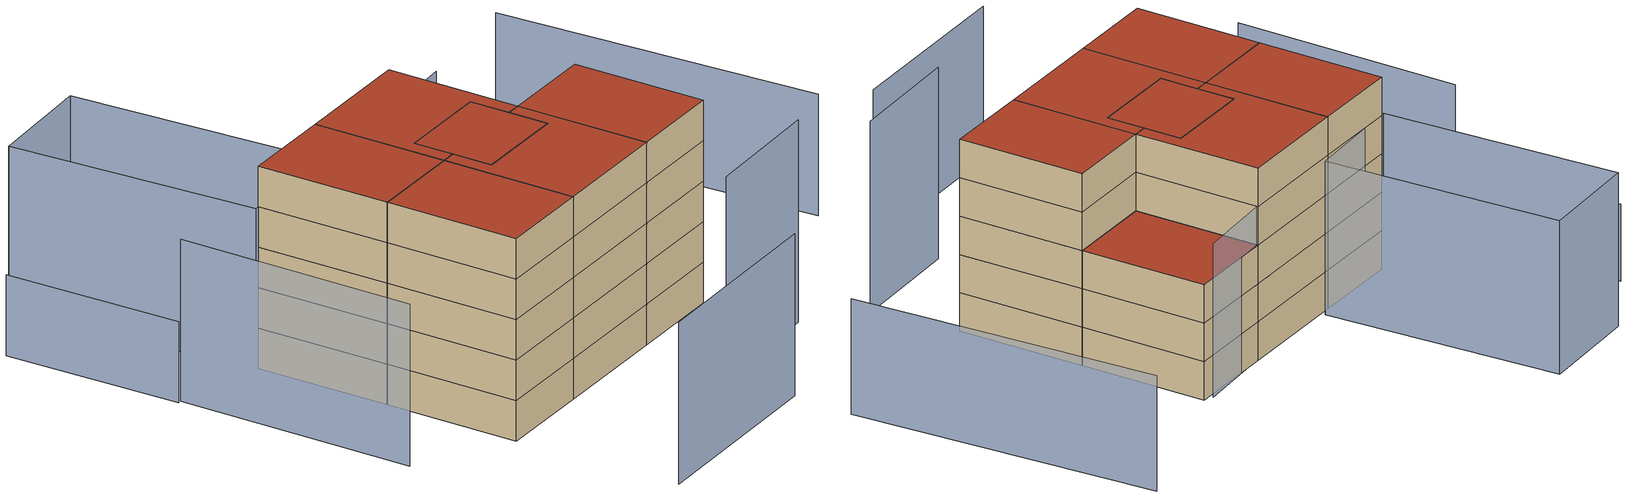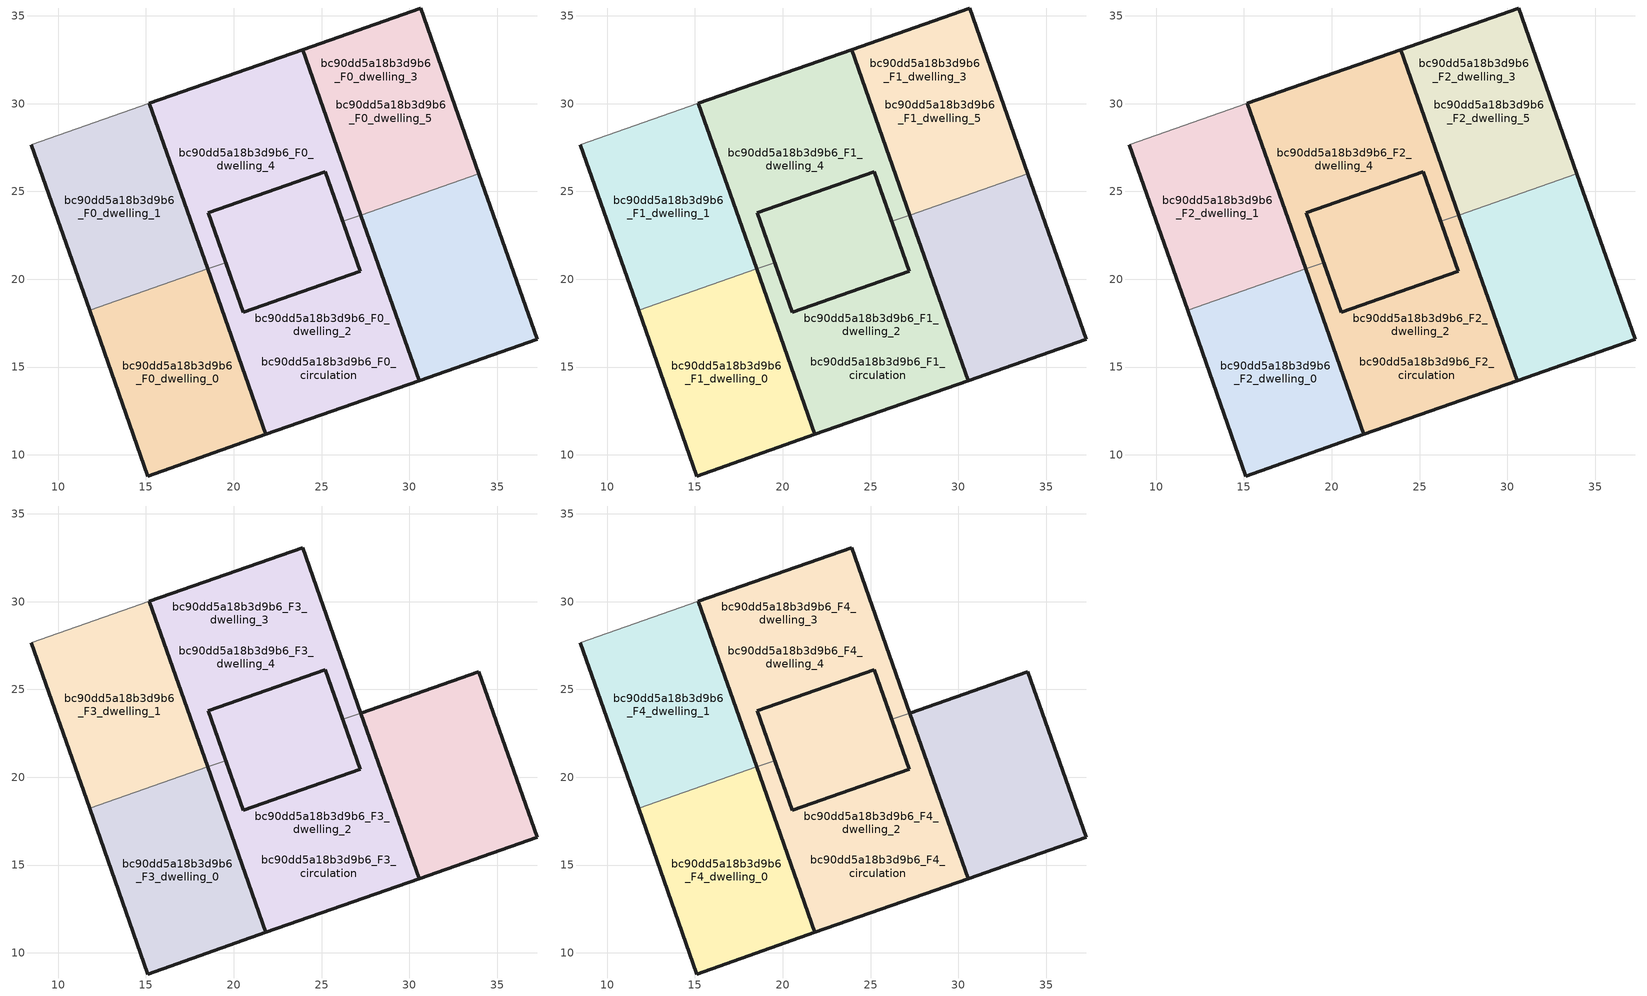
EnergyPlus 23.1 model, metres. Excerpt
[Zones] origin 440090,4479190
bc90dd5a18b3d9b6_F0_dwelling_0
 floor ground (EU_floor_Construction): 18.51,20.59 21.83,11.16 15.1,8.79 11.79,18.22 z0
 wall outside (EU_wall_Construction): 11.79,18.22 15.1,8.79 21.83,11.16 18.51,20.59 z0:3
 wall to bc90dd5a18b3d9b6_F0_dwelling_1 (EU_wall_Construction): 18.51,20.59 11.79,18.22 z0:3
bc90dd5a18b3d9b6_F0_dwelling_1
 floor ground (EU_floor_Construction): 15.2,30.02 18.51,20.59 11.79,18.22 8.47,27.65 z0
 wall outside (EU_wall_Construction): 8.47,27.65 11.79,18.22 / 18.51,20.59 15.2,30.02 z0:3
 wall adiabatic (EU_wall_Construction): 15.2,30.02 8.47,27.65 z0:3
bc90dd5a18b3d9b6_F0_dwelling_2
 floor ground (EU_floor_Construction): 27.23,23.65 30.55,14.22 21.83,11.16 18.51,20.59 19.55,20.95 20.54,18.12 27.19,20.46 26.2,23.29 z0; 25.21,26.12 27.19,20.46 20.54,18.12 19.55,20.95 18.55,23.78 z0
 wall outside (EU_wall_Construction): 18.51,20.59 21.83,11.16 30.55,14.22 27.23,23.65 / 26.2,23.29 27.19,20.46 20.54,18.12 19.55,20.95 z0:3
 wall to bc90dd5a18b3d9b6_F0_dwelling_3 (EU_wall_Construction): 27.23,23.65 26.2,23.29 / 19.55,20.95 18.51,20.59 z0:3
bc90dd5a18b3d9b6_F0_dwelling_3
 floor ground (EU_floor_Construction): 33.96,26.02 37.27,16.59 30.55,14.22 27.23,23.65 z0; 23.92,33.08 27.23,23.65 26.2,23.29 25.21,26.12 21.86,24.94 18.55,23.78 19.3,21.66 19.55,20.95 18.51,20.59 15.2,30.02 z0; 30.65,35.45 33.96,26.02 27.23,23.65 23.92,33.08 z0; 25.21,26.12 26.2,23.29 27.19,20.46 20.54,18.12 19.55,20.95 19.3,21.66 18.55,23.78 21.86,24.94 z0
 wall outside (EU_wall_Construction): 19.55,20.95 18.55,23.78 25.21,26.12 26.2,23.29 / 27.23,23.65 23.92,33.08 15.2,30.02 18.51,20.59 z0:3
bc90dd5a18b3d9b6_F0_dwelling_4
 floor ground (EU_floor_Construction): 23.92,33.08 27.23,23.65 26.2,23.29 25.21,26.12 18.55,23.78 19.55,20.95 18.51,20.59 15.2,30.02 z0; 33.96,26.02 37.27,16.59 30.55,14.22 27.23,23.65 z0
 wall outside (EU_wall_Construction): 27.23,23.65 30.55,14.22 37.27,16.59 33.96,26.02 z0:3
 wall to bc90dd5a18b3d9b6_F0_dwelling_5 (EU_wall_Construction): 33.96,26.02 27.23,23.65 z0:3
bc90dd5a18b3d9b6_F0_dwelling_5
 floor ground (EU_floor_Construction): 23.92,33.08 27.23,23.65 26.2,23.29 25.21,26.12 18.55,23.78 19.55,20.95 18.51,20.59 15.2,30.02 z0; 30.65,35.45 33.96,26.02 27.23,23.65 23.92,33.08 z0
 wall outside (EU_wall_Construction): 33.96,26.02 30.65,35.45 23.92,33.08 27.23,23.65 z0:3
bc90dd5a18b3d9b6_F0_circulation
 floor ground (EU_floor_Construction): 27.23,23.65 30.55,14.22 21.83,11.16 18.51,20.59 19.55,20.95 20.54,18.12 27.19,20.46 26.2,23.29 z0; 25.36,25.68 27.19,20.46 20.54,18.12 19.55,20.95 18.94,22.68 18.55,23.78 21.86,24.94 25.21,26.12 z0; 23.92,33.08 27.23,23.65 26.2,23.29 25.36,25.68 25.21,26.12 22.5,25.17 18.55,23.78 19.3,21.66 19.55,20.95 18.51,20.59 15.2,30.02 z0
 wall outside (EU_wall_Construction): 27.19,20.46 25.21,26.12 18.55,23.78 20.54,18.12 27.19,20.46 z0:3
bc90dd5a18b3d9b6_F1_dwelling_0
 floor to bc90dd5a18b3d9b6_F0_dwelling_0 (EU_floor_Construction): 18.51,20.59 21.83,11.16 15.1,8.79 11.79,18.22 z3
 wall outside (EU_wall_Construction): 11.79,18.22 15.1,8.79 21.83,11.16 18.51,20.59 z3:6
 wall to bc90dd5a18b3d9b6_F1_dwelling_1 (EU_wall_Construction): 18.51,20.59 11.79,18.22 z3:6
bc90dd5a18b3d9b6_F1_dwelling_1
 floor to bc90dd5a18b3d9b6_F0_dwelling_1 (EU_floor_Construction): 15.2,30.02 18.51,20.59 11.79,18.22 8.47,27.65 z3
 wall outside (EU_wall_Construction): 8.47,27.65 11.79,18.22 / 18.51,20.59 15.2,30.02 z3:6
 wall adiabatic (EU_wall_Construction): 15.2,30.02 8.47,27.65 z3:6
bc90dd5a18b3d9b6_F1_dwelling_2
 floor outside (EU_floor_Construction): 27.23,23.65 30.55,14.22 21.83,11.16 18.51,20.59 19.55,20.95 20.54,18.12 27.19,20.46 26.2,23.29 z3
 floor to bc90dd5a18b3d9b6_F0_dwelling_2 (EU_floor_Construction): 25.21,26.12 27.19,20.46 20.54,18.12 19.55,20.95 18.55,23.78 z3
 wall outside (EU_wall_Construction): 18.51,20.59 21.83,11.16 30.55,14.22 27.23,23.65 / 26.2,23.29 27.19,20.46 20.54,18.12 19.55,20.95 z3:6
 wall to bc90dd5a18b3d9b6_F1_dwelling_3 (EU_wall_Construction): 27.23,23.65 26.2,23.29 / 19.55,20.95 18.51,20.59 z3:6
bc90dd5a18b3d9b6_F1_dwelling_3
 floor outside (EU_floor_Construction): 30.65,35.45 33.96,26.02 27.23,23.65 23.92,33.08 z3; 33.96,26.02 37.27,16.59 30.55,14.22 27.23,23.65 z3
 floor to bc90dd5a18b3d9b6_F0_dwelling_3 (EU_floor_Construction): 23.92,33.08 27.23,23.65 26.2,23.29 25.21,26.12 21.86,24.94 18.55,23.78 19.3,21.66 19.55,20.95 18.51,20.59 15.2,30.02 z3; 25.21,26.12 26.2,23.29 27.19,20.46 20.54,18.12 19.55,20.95 19.3,21.66 18.55,23.78 21.86,24.94 z3
 wall outside (EU_wall_Construction): 19.55,20.95 18.55,23.78 25.21,26.12 26.2,23.29 / 27.23,23.65 23.92,33.08 15.2,30.02 18.51,20.59 z3:6
bc90dd5a18b3d9b6_F1_dwelling_4
 floor outside (EU_floor_Construction): 23.92,33.08 27.23,23.65 26.2,23.29 25.21,26.12 18.55,23.78 19.55,20.95 18.51,20.59 15.2,30.02 z3
 floor to bc90dd5a18b3d9b6_F0_dwelling_4 (EU_floor_Construction): 33.96,26.02 37.27,16.59 30.55,14.22 27.23,23.65 z3
 wall outside (EU_wall_Construction): 27.23,23.65 30.55,14.22 37.27,16.59 33.96,26.02 z3:6
 wall to bc90dd5a18b3d9b6_F1_dwelling_5 (EU_wall_Construction): 33.96,26.02 27.23,23.65 z3:6
bc90dd5a18b3d9b6_F1_dwelling_5
 floor to bc90dd5a18b3d9b6_F0_dwelling_5 (EU_floor_Construction): 30.65,35.45 33.96,26.02 27.23,23.65 23.92,33.08 z3; 23.92,33.08 27.23,23.65 26.2,23.29 25.21,26.12 18.55,23.78 19.55,20.95 18.51,20.59 15.2,30.02 z3
 wall outside (EU_wall_Construction): 33.96,26.02 30.65,35.45 23.92,33.08 27.23,23.65 z3:6
bc90dd5a18b3d9b6_F1_circulation
 floor to bc90dd5a18b3d9b6_F0_circulation (EU_floor_Construction): 25.36,25.68 27.19,20.46 20.54,18.12 19.55,20.95 18.94,22.68 18.55,23.78 21.86,24.94 25.21,26.12 z3; 23.92,33.08 27.23,23.65 26.2,23.29 25.36,25.68 25.21,26.12 22.5,25.17 18.55,23.78 19.14,22.12 19.55,20.95 18.51,20.59 15.2,30.02 z3; 27.23,23.65 30.55,14.22 21.83,11.16 18.51,20.59 19.55,20.95 20.54,18.12 27.19,20.46 26.2,23.29 z3
 wall outside (EU_wall_Construction): 27.19,20.46 25.21,26.12 18.55,23.78 20.54,18.12 27.19,20.46 z3:6
bc90dd5a18b3d9b6_F2_dwelling_0
 floor to bc90dd5a18b3d9b6_F1_dwelling_0 (EU_floor_Construction): 18.51,20.59 21.83,11.16 15.1,8.79 11.79,18.22 z6
 wall outside (EU_wall_Construction): 11.79,18.22 15.1,8.79 21.83,11.16 18.51,20.59 z6:9
 wall to bc90dd5a18b3d9b6_F2_dwelling_1 (EU_wall_Construction): 18.51,20.59 11.79,18.22 z6:9
bc90dd5a18b3d9b6_F2_dwelling_1
 floor to bc90dd5a18b3d9b6_F1_dwelling_1 (EU_floor_Construction): 15.2,30.02 18.51,20.59 11.79,18.22 8.47,27.65 z6
 wall outside (EU_wall_Construction): 8.47,27.65 11.79,18.22 / 18.51,20.59 15.2,30.02 z6:9
 wall adiabatic (EU_wall_Construction): 15.2,30.02 8.47,27.65 z6:9
bc90dd5a18b3d9b6_F2_dwelling_2
 floor outside (EU_floor_Construction): 27.23,23.65 30.55,14.22 21.83,11.16 18.51,20.59 19.55,20.95 20.54,18.12 27.19,20.46 26.2,23.29 z6
 floor to bc90dd5a18b3d9b6_F1_dwelling_2 (EU_floor_Construction): 25.21,26.12 27.19,20.46 20.54,18.12 19.55,20.95 18.55,23.78 z6
 wall outside (EU_wall_Construction): 18.51,20.59 21.83,11.16 30.55,14.22 27.23,23.65 / 26.2,23.29 27.19,20.46 20.54,18.12 19.55,20.95 z6:9
 wall to bc90dd5a18b3d9b6_F2_dwelling_3 (EU_wall_Construction): 27.23,23.65 26.2,23.29 / 19.55,20.95 18.51,20.59 z6:9
bc90dd5a18b3d9b6_F2_dwelling_3
 floor outside (EU_floor_Construction): 30.65,35.45 33.96,26.02 27.23,23.65 23.92,33.08 z6; 33.96,26.02 37.27,16.59 30.55,14.22 27.23,23.65 z6
 floor to bc90dd5a18b3d9b6_F1_dwelling_3 (EU_floor_Construction): 23.92,33.08 27.23,23.65 26.2,23.29 25.21,26.12 21.86,24.94 18.55,23.78 19.3,21.66 19.55,20.95 18.51,20.59 15.2,30.02 z6; 25.21,26.12 26.2,23.29 27.19,20.46 20.54,18.12 19.55,20.95 19.3,21.66 18.55,23.78 21.86,24.94 z6
 wall outside (EU_wall_Construction): 19.55,20.95 18.55,23.78 25.21,26.12 26.2,23.29 / 27.23,23.65 23.92,33.08 15.2,30.02 18.51,20.59 z6:9
 roof outside (EU_floor_Construction): 33.96,26.02 30.65,35.45 23.92,33.08 27.23,23.65 z9
bc90dd5a18b3d9b6_F2_dwelling_4
 floor outside (EU_floor_Construction): 23.92,33.08 27.23,23.65 26.2,23.29 25.21,26.12 18.55,23.78 19.55,20.95 18.51,20.59 15.2,30.02 z6
 floor to bc90dd5a18b3d9b6_F1_dwelling_4 (EU_floor_Construction): 33.96,26.02 37.27,16.59 30.55,14.22 27.23,23.65 z6
 wall outside (EU_wall_Construction): 27.23,23.65 30.55,14.22 37.27,16.59 33.96,26.02 z6:9
 wall to bc90dd5a18b3d9b6_F2_dwelling_5 (EU_wall_Construction): 33.96,26.02 27.23,23.65 z6:9
bc90dd5a18b3d9b6_F2_dwelling_5
 floor to bc90dd5a18b3d9b6_F1_dwelling_5 (EU_floor_Construction): 30.65,35.45 33.96,26.02 27.23,23.65 23.92,33.08 z6; 23.92,33.08 27.23,23.65 26.2,23.29 25.21,26.12 18.55,23.78 19.55,20.95 18.51,20.59 15.2,30.02 z6
 wall outside (EU_wall_Construction): 33.96,26.02 30.65,35.45 23.92,33.08 27.23,23.65 z6:9
 roof outside (EU_roof_Construction): 33.96,26.02 30.65,35.45 23.92,33.08 27.23,23.65 z9; 26.2,23.29 27.23,23.65 23.92,33.08 15.2,30.02 18.51,20.59 19.55,20.95 18.55,23.78 25.21,26.12 z9
bc90dd5a18b3d9b6_F2_circulation
 floor to bc90dd5a18b3d9b6_F1_circulation (EU_floor_Construction): 25.36,25.68 27.19,20.46 20.54,18.12 19.55,20.95 18.94,22.68 18.55,23.78 21.86,24.94 25.21,26.12 z6; 23.92,33.08 27.23,23.65 26.2,23.29 25.36,25.68 25.21,26.12 22.5,25.17 18.55,23.78 19.14,22.12 19.55,20.95 18.51,20.59 15.2,30.02 z6; 27.23,23.65 30.55,14.22 21.83,11.16 18.51,20.59 19.55,20.95 20.54,18.12 27.19,20.46 26.2,23.29 z6
 wall outside (EU_wall_Construction): 27.19,20.46 25.21,26.12 18.55,23.78 20.54,18.12 27.19,20.46 z6:9
bc90dd5a18b3d9b6_F3_dwelling_0
 floor to bc90dd5a18b3d9b6_F2_dwelling_0 (EU_floor_Construction): 18.51,20.59 21.83,11.16 15.1,8.79 11.79,18.22 z9
 wall outside (EU_wall_Construction): 11.79,18.22 15.1,8.79 21.83,11.16 18.51,20.59 z9:12
 wall to bc90dd5a18b3d9b6_F3_dwelling_1 (EU_wall_Construction): 18.51,20.59 11.79,18.22 z9:12
bc90dd5a18b3d9b6_F3_dwelling_1
 floor to bc90dd5a18b3d9b6_F2_dwelling_1 (EU_floor_Construction): 15.2,30.02 18.51,20.59 11.79,18.22 8.47,27.65 z9
 wall outside (EU_wall_Construction): 8.47,27.65 11.79,18.22 / 18.51,20.59 15.2,30.02 z9:12
 wall adiabatic (EU_wall_Construction): 15.2,30.02 8.47,27.65 z9:12
bc90dd5a18b3d9b6_F3_dwelling_2
 floor outside (EU_floor_Construction): 27.23,23.65 30.55,14.22 21.83,11.16 18.51,20.59 19.55,20.95 20.54,18.12 27.19,20.46 26.2,23.29 z9
 floor to bc90dd5a18b3d9b6_F2_dwelling_2 (EU_floor_Construction): 25.21,26.12 27.19,20.46 20.54,18.12 19.55,20.95 18.55,23.78 z9
 wall outside (EU_wall_Construction): 18.51,20.59 21.83,11.16 30.55,14.22 27.23,23.65 / 26.2,23.29 27.19,20.46 20.54,18.12 19.55,20.95 z9:12
 wall to bc90dd5a18b3d9b6_F3_dwelling_3 (EU_wall_Construction): 27.23,23.65 26.2,23.29 / 19.55,20.95 18.51,20.59 z9:12
bc90dd5a18b3d9b6_F3_dwelling_3
 floor outside (EU_floor_Construction): 33.96,26.02 37.27,16.59 30.55,14.22 27.23,23.65 z9
 floor to bc90dd5a18b3d9b6_F2_dwelling_3 (EU_floor_Construction): 23.92,33.08 27.23,23.65 26.2,23.29 25.21,26.12 21.86,24.94 18.55,23.78 19.3,21.66 19.55,20.95 18.51,20.59 15.2,30.02 z9; 25.21,26.12 26.2,23.29 27.19,20.46 20.54,18.12 19.55,20.95 19.3,21.66 18.55,23.78 21.86,24.94 z9
 wall outside (EU_wall_Construction): 19.55,20.95 18.55,23.78 25.21,26.12 26.2,23.29 / 27.23,23.65 23.92,33.08 15.2,30.02 18.51,20.59 z9:12
bc90dd5a18b3d9b6_F3_dwelling_4
 floor to bc90dd5a18b3d9b6_F2_dwelling_4 (EU_floor_Construction): 33.96,26.02 37.27,16.59 30.55,14.22 27.23,23.65 z9; 23.92,33.08 27.23,23.65 26.2,23.29 25.21,26.12 18.55,23.78 19.55,20.95 18.51,20.59 15.2,30.02 z9
 wall outside (EU_wall_Construction): 30.55,14.22 37.27,16.59 33.96,26.02 27.23,23.65 30.55,14.22 z9:12
bc90dd5a18b3d9b6_F3_circulation
 floor to bc90dd5a18b3d9b6_F2_circulation (EU_floor_Construction): 25.36,25.68 27.19,20.46 20.54,18.12 19.55,20.95 18.94,22.68 18.55,23.78 21.86,24.94 25.21,26.12 z9; 23.92,33.08 27.23,23.65 26.2,23.29 25.36,25.68 25.21,26.12 22.5,25.17 18.55,23.78 19.14,22.12 19.55,20.95 18.51,20.59 15.2,30.02 z9; 27.23,23.65 30.55,14.22 21.83,11.16 18.51,20.59 19.55,20.95 20.54,18.12 27.19,20.46 26.2,23.29 z9
 wall outside (EU_wall_Construction): 27.19,20.46 25.21,26.12 18.55,23.78 20.54,18.12 27.19,20.46 z9:12
bc90dd5a18b3d9b6_F4_dwelling_0
 floor to bc90dd5a18b3d9b6_F3_dwelling_0 (EU_floor_Construction): 18.51,20.59 21.83,11.16 15.1,8.79 11.79,18.22 z12
 wall outside (EU_wall_Construction): 11.79,18.22 15.1,8.79 21.83,11.16 18.51,20.59 z12:15
 wall to bc90dd5a18b3d9b6_F4_dwelling_1 (EU_wall_Construction): 18.51,20.59 11.79,18.22 z12:15
 roof outside (EU_roof_Construction): 21.83,11.16 18.51,20.59 11.79,18.22 15.1,8.79 z15
bc90dd5a18b3d9b6_F4_dwelling_1
 floor to bc90dd5a18b3d9b6_F3_dwelling_1 (EU_floor_Construction): 15.2,30.02 18.51,20.59 11.79,18.22 8.47,27.65 z12
 wall outside (EU_wall_Construction): 8.47,27.65 11.79,18.22 / 18.51,20.59 15.2,30.02 z12:15
 wall adiabatic (EU_wall_Construction): 15.2,30.02 8.47,27.65 z12:15
 roof outside (EU_roof_Construction): 18.51,20.59 15.2,30.02 8.47,27.65 11.79,18.22 z15
bc90dd5a18b3d9b6_F4_dwelling_2
 floor outside (EU_floor_Construction): 27.23,23.65 30.55,14.22 21.83,11.16 18.51,20.59 19.55,20.95 20.54,18.12 27.19,20.46 26.2,23.29 z12
 floor to bc90dd5a18b3d9b6_F3_dwelling_2 (EU_floor_Construction): 25.21,26.12 27.19,20.46 20.54,18.12 19.55,20.95 18.55,23.78 z12
 wall outside (EU_wall_Construction): 18.51,20.59 21.83,11.16 30.55,14.22 27.23,23.65 / 26.2,23.29 27.19,20.46 20.54,18.12 19.55,20.95 z12:15
 wall to bc90dd5a18b3d9b6_F4_dwelling_3 (EU_wall_Construction): 27.23,23.65 26.2,23.29 / 19.55,20.95 18.51,20.59 z12:15
 roof outside (EU_roof_Construction): 27.19,20.46 25.21,26.12 18.55,23.78 19.55,20.95 20.54,18.12 z15; 30.55,14.22 27.23,23.65 26.2,23.29 27.19,20.46 20.54,18.12 19.55,20.95 18.51,20.59 21.83,11.16 z15
bc90dd5a18b3d9b6_F4_dwelling_3
 floor outside (EU_floor_Construction): 33.96,26.02 37.27,16.59 30.55,14.22 27.23,23.65 z12
 floor to bc90dd5a18b3d9b6_F3_dwelling_3 (EU_floor_Construction): 23.92,33.08 27.23,23.65 26.2,23.29 25.21,26.12 21.86,24.94 18.55,23.78 19.3,21.66 19.55,20.95 18.51,20.59 15.2,30.02 z12; 25.21,26.12 26.2,23.29 27.19,20.46 20.54,18.12 19.55,20.95 19.3,21.66 18.55,23.78 21.86,24.94 z12
 wall outside (EU_wall_Construction): 19.55,20.95 18.55,23.78 25.21,26.12 26.2,23.29 / 27.23,23.65 23.92,33.08 15.2,30.02 18.51,20.59 z12:15
 roof outside (EU_roof_Construction): 26.2,23.29 27.23,23.65 23.92,33.08 15.2,30.02 18.51,20.59 19.55,20.95 19.3,21.66 18.55,23.78 21.86,24.94 25.21,26.12 z15; 37.27,16.59 33.96,26.02 27.23,23.65 30.55,14.22 z15; 27.19,20.46 26.2,23.29 25.21,26.12 21.86,24.94 18.55,23.78 19.3,21.66 19.55,20.95 20.54,18.12 z15
bc90dd5a18b3d9b6_F4_dwelling_4
 floor to bc90dd5a18b3d9b6_F3_dwelling_4 (EU_floor_Construction): 33.96,26.02 37.27,16.59 30.55,14.22 27.23,23.65 z12; 23.92,33.08 27.23,23.65 26.2,23.29 25.21,26.12 18.55,23.78 19.55,20.95 18.51,20.59 15.2,30.02 z12
 wall outside (EU_wall_Construction): 30.55,14.22 37.27,16.59 33.96,26.02 27.23,23.65 30.55,14.22 z12:15
 roof outside (EU_roof_Construction): 26.2,23.29 27.23,23.65 23.92,33.08 15.2,30.02 18.51,20.59 19.55,20.95 18.55,23.78 25.21,26.12 z15; 37.27,16.59 33.96,26.02 27.23,23.65 30.55,14.22 z15
bc90dd5a18b3d9b6_F4_circulation
 floor to bc90dd5a18b3d9b6_F3_circulation (EU_floor_Construction): 25.36,25.68 27.19,20.46 20.54,18.12 19.55,20.95 18.94,22.68 18.55,23.78 21.86,24.94 25.21,26.12 z12; 23.92,33.08 27.23,23.65 26.2,23.29 25.36,25.68 25.21,26.12 22.5,25.17 18.55,23.78 19.14,22.12 19.55,20.95 18.51,20.59 15.2,30.02 z12; 27.23,23.65 30.55,14.22 21.83,11.16 18.51,20.59 19.55,20.95 20.54,18.12 27.19,20.46 26.2,23.29 z12
 wall outside (EU_wall_Construction): 27.19,20.46 25.21,26.12 18.55,23.78 20.54,18.12 27.19,20.46 z12:15
 roof outside (EU_roof_Construction): 27.19,20.46 25.36,25.68 25.21,26.12 21.86,24.94 18.55,23.78 18.94,22.68 19.55,20.95 20.54,18.12 z15; 30.55,14.22 27.23,23.65 26.2,23.29 27.19,20.46 20.54,18.12 19.55,20.95 18.51,20.59 21.83,11.16 z15; 26.2,23.29 27.23,23.65 23.92,33.08 15.2,30.02 18.51,20.59 19.55,20.95 19.3,21.66 18.55,23.78 22.5,25.17 25.21,26.12 25.36,25.68 z15
shading: 19.52,-2.77 33.5,2.35 / 1.52,27.2 7.36,10.37 / 29.89,35.49 21.77,32.08 / 8.92,47.92 15.93,30.61 / 15.93,30.61 8.16,27.46 / 8.16,27.46 1.16,44.78 / 1.16,44.78 8.92,47.92 z0:12; -3.31,39.54 1.29,27.12 z0:6; 31.5,7.06 40.36,10.49 z0:15; 51.08,21.67 41.94,44.16 z0:9
[Building]
EU S2 Campaign: North Axis=0; Terrain=City; Solar Distribution=FullExterior
[Site:Location]
Madrid: Latitude=40.5; Longitude=-3.5; Time Zone=1; Elevation=609
[SizingPeriod:WeatherFileDays]
AnnualSizingPeriod: Begin Month=1; Begin Day of Month=1; End Month=12; End Day of Month=31; Day of Week for Start Day=Monday; Use Weather File Daylight Saving Period=No; Use Weather File Rain and Snow Indicators=No
[MATERIAL]
EU_InternalMass_Material: Roughness=MediumRough; Thickness=0.1; Conductivity=1; Density=1800; Specific Heat=900; Thermal Absorptance=0.9; Solar Absorptance=0.7; Visible Absorptance=0.7
[MATERIAL:NOMASS] Roughness=MediumRough; Thermal Absorptance=0.9; Solar Absorptance=0.7; Visible Absorptance=0.7
Name | Thermal Resistance
EU_wall_NoMass; EU_roof_NoMass | 2.16768
EU_floor_NoMass | 1.14339
[CONSTRUCTION]
EU_wall_Construction: EU_wall_NoMass
EU_roof_Construction: EU_roof_NoMass
EU_floor_Construction: EU_floor_NoMass
EU_InternalMass_Construction: EU_InternalMass_Material
[ZONE] Type=1; Multiplier=1; Ceiling Height=autocalculate; Floor Area=autocalculate; Part of Total Floor Area=Yes
Name | Volume
bc90dd5a18b3d9b6_F0_dwelling_0; bc90dd5a18b3d9b6_F1_dwelling_0; bc90dd5a18b3d9b6_F2_dwelling_0; bc90dd5a18b3d9b6_F3_dwelling_0; bc90dd5a18b3d9b6_F4_dwelling_0 | 213.751
bc90dd5a18b3d9b6_F0_dwelling_1; bc90dd5a18b3d9b6_F1_dwelling_1; bc90dd5a18b3d9b6_F2_dwelling_1; bc90dd5a18b3d9b6_F3_dwelling_1; bc90dd5a18b3d9b6_F4_dwelling_1 | 213.752
bc90dd5a18b3d9b6_F0_dwelling_2; bc90dd5a18b3d9b6_F1_dwelling_2; bc90dd5a18b3d9b6_F2_dwelling_2; bc90dd5a18b3d9b6_F3_dwelling_2; bc90dd5a18b3d9b6_F4_dwelling_2 | 340.593
bc90dd5a18b3d9b6_F0_dwelling_3; bc90dd5a18b3d9b6_F1_dwelling_3; bc90dd5a18b3d9b6_F2_dwelling_3 | 768.096
bc90dd5a18b3d9b6_F3_dwelling_3; bc90dd5a18b3d9b6_F4_dwelling_3 | 554.345
bc90dd5a18b3d9b6_F0_dwelling_4; bc90dd5a18b3d9b6_F1_dwelling_4; bc90dd5a18b3d9b6_F2_dwelling_4; bc90dd5a18b3d9b6_F3_dwelling_4; bc90dd5a18b3d9b6_F4_dwelling_4; bc90dd5a18b3d9b6_F0_dwelling_5; bc90dd5a18b3d9b6_F1_dwelling_5; bc90dd5a18b3d9b6_F2_dwelling_5 | 427.504
bc90dd5a18b3d9b6_F0_circulation; bc90dd5a18b3d9b6_F1_circulation; bc90dd5a18b3d9b6_F2_circulation; bc90dd5a18b3d9b6_F3_circulation; bc90dd5a18b3d9b6_F4_circulation | 554.346
[INTERNALMASS] Construction=EU_InternalMass_Construction
Name | Zone or ZoneList | Surface Area
bc90dd5a18b3d9b6_F0_dwelling_0_EU_InternalMass | bc90dd5a18b3d9b6_F0_dwelling_0 | 71.2505
bc90dd5a18b3d9b6_F0_dwelling_1_EU_InternalMass | bc90dd5a18b3d9b6_F0_dwelling_1 | 71.2505
bc90dd5a18b3d9b6_F0_dwelling_2_EU_InternalMass | bc90dd5a18b3d9b6_F0_dwelling_2 | 71.2505
bc90dd5a18b3d9b6_F0_dwelling_3_EU_InternalMass | bc90dd5a18b3d9b6_F0_dwelling_3 | 71.2505
bc90dd5a18b3d9b6_F0_dwelling_4_EU_InternalMass | bc90dd5a18b3d9b6_F0_dwelling_4 | 71.2505
bc90dd5a18b3d9b6_F0_dwelling_5_EU_InternalMass | bc90dd5a18b3d9b6_F0_dwelling_5 | 71.2505
bc90dd5a18b3d9b6_F1_dwelling_0_EU_InternalMass | bc90dd5a18b3d9b6_F1_dwelling_0 | 71.2505
bc90dd5a18b3d9b6_F1_dwelling_1_EU_InternalMass | bc90dd5a18b3d9b6_F1_dwelling_1 | 71.2505
bc90dd5a18b3d9b6_F1_dwelling_2_EU_InternalMass | bc90dd5a18b3d9b6_F1_dwelling_2 | 71.2505
bc90dd5a18b3d9b6_F1_dwelling_3_EU_InternalMass | bc90dd5a18b3d9b6_F1_dwelling_3 | 71.2505
bc90dd5a18b3d9b6_F1_dwelling_4_EU_InternalMass | bc90dd5a18b3d9b6_F1_dwelling_4 | 71.2505
bc90dd5a18b3d9b6_F1_dwelling_5_EU_InternalMass | bc90dd5a18b3d9b6_F1_dwelling_5 | 71.2505
bc90dd5a18b3d9b6_F2_dwelling_0_EU_InternalMass | bc90dd5a18b3d9b6_F2_dwelling_0 | 71.2505
bc90dd5a18b3d9b6_F2_dwelling_1_EU_InternalMass | bc90dd5a18b3d9b6_F2_dwelling_1 | 71.2505
bc90dd5a18b3d9b6_F2_dwelling_2_EU_InternalMass | bc90dd5a18b3d9b6_F2_dwelling_2 | 71.2505
bc90dd5a18b3d9b6_F2_dwelling_3_EU_InternalMass | bc90dd5a18b3d9b6_F2_dwelling_3 | 71.2505
bc90dd5a18b3d9b6_F2_dwelling_4_EU_InternalMass | bc90dd5a18b3d9b6_F2_dwelling_4 | 71.2505
bc90dd5a18b3d9b6_F2_dwelling_5_EU_InternalMass | bc90dd5a18b3d9b6_F2_dwelling_5 | 71.2505
bc90dd5a18b3d9b6_F3_dwelling_0_EU_InternalMass | bc90dd5a18b3d9b6_F3_dwelling_0 | 71.2505
bc90dd5a18b3d9b6_F3_dwelling_1_EU_InternalMass | bc90dd5a18b3d9b6_F3_dwelling_1 | 71.2505
bc90dd5a18b3d9b6_F3_dwelling_2_EU_InternalMass | bc90dd5a18b3d9b6_F3_dwelling_2 | 142.501
bc90dd5a18b3d9b6_F3_dwelling_3_EU_InternalMass | bc90dd5a18b3d9b6_F3_dwelling_3 | 71.2505
bc90dd5a18b3d9b6_F3_dwelling_4_EU_InternalMass | bc90dd5a18b3d9b6_F3_dwelling_4 | 71.2505
bc90dd5a18b3d9b6_F4_dwelling_0_EU_InternalMass | bc90dd5a18b3d9b6_F4_dwelling_0 | 71.2505
bc90dd5a18b3d9b6_F4_dwelling_1_EU_InternalMass | bc90dd5a18b3d9b6_F4_dwelling_1 | 71.2505
bc90dd5a18b3d9b6_F4_dwelling_2_EU_InternalMass | bc90dd5a18b3d9b6_F4_dwelling_2 | 142.501
bc90dd5a18b3d9b6_F4_dwelling_3_EU_InternalMass | bc90dd5a18b3d9b6_F4_dwelling_3 | 71.2505
bc90dd5a18b3d9b6_F4_dwelling_4_EU_InternalMass | bc90dd5a18b3d9b6_F4_dwelling_4 | 71.2505
[OTHEREQUIPMENT] Fuel Type=Electricity; Design Level Calculation Method=Watts/Area; Power per Zone Floor Area=1; Fraction Latent=0; Fraction Radiant=0; Fraction Lost=0; Carbon Dioxide Generation Rate=0; EndUse Subcategory=EU_Step8_InternalGains
Name | Zone or ZoneList or Space or SpaceList | Schedule
EU_Step8_InternalGain_bc90dd5a18b3d9b6_F0_dwelling_0_f000 | bc90dd5a18b3d9b6_F0_dwelling_0 | EU_Step8_GainSchedule_bc90dd5a18b3d9b6_F0_dwelling_0_f000
EU_Step8_InternalGain_bc90dd5a18b3d9b6_F0_dwelling_1_f000 | bc90dd5a18b3d9b6_F0_dwelling_1 | EU_Step8_GainSchedule_bc90dd5a18b3d9b6_F0_dwelling_1_f000
EU_Step8_InternalGain_bc90dd5a18b3d9b6_F0_dwelling_2_f000 | bc90dd5a18b3d9b6_F0_dwelling_2 | EU_Step8_GainSchedule_bc90dd5a18b3d9b6_F0_dwelling_2_f000
EU_Step8_InternalGain_bc90dd5a18b3d9b6_F0_dwelling_3_f000 | bc90dd5a18b3d9b6_F0_dwelling_3 | EU_Step8_GainSchedule_bc90dd5a18b3d9b6_F0_dwelling_3_f000
EU_Step8_InternalGain_bc90dd5a18b3d9b6_F0_dwelling_4_f000 | bc90dd5a18b3d9b6_F0_dwelling_4 | EU_Step8_GainSchedule_bc90dd5a18b3d9b6_F0_dwelling_4_f000
EU_Step8_InternalGain_bc90dd5a18b3d9b6_F0_dwelling_5_f000 | bc90dd5a18b3d9b6_F0_dwelling_5 | EU_Step8_GainSchedule_bc90dd5a18b3d9b6_F0_dwelling_5_f000
EU_Step8_InternalGain_bc90dd5a18b3d9b6_F1_dwelling_0_f000 | bc90dd5a18b3d9b6_F1_dwelling_0 | EU_Step8_GainSchedule_bc90dd5a18b3d9b6_F1_dwelling_0_f000
EU_Step8_InternalGain_bc90dd5a18b3d9b6_F1_dwelling_1_f000 | bc90dd5a18b3d9b6_F1_dwelling_1 | EU_Step8_GainSchedule_bc90dd5a18b3d9b6_F1_dwelling_1_f000
EU_Step8_InternalGain_bc90dd5a18b3d9b6_F1_dwelling_2_f000 | bc90dd5a18b3d9b6_F1_dwelling_2 | EU_Step8_GainSchedule_bc90dd5a18b3d9b6_F1_dwelling_2_f000
EU_Step8_InternalGain_bc90dd5a18b3d9b6_F1_dwelling_3_f000 | bc90dd5a18b3d9b6_F1_dwelling_3 | EU_Step8_GainSchedule_bc90dd5a18b3d9b6_F1_dwelling_3_f000
EU_Step8_InternalGain_bc90dd5a18b3d9b6_F1_dwelling_4_f000 | bc90dd5a18b3d9b6_F1_dwelling_4 | EU_Step8_GainSchedule_bc90dd5a18b3d9b6_F1_dwelling_4_f000
EU_Step8_InternalGain_bc90dd5a18b3d9b6_F1_dwelling_5_f000 | bc90dd5a18b3d9b6_F1_dwelling_5 | EU_Step8_GainSchedule_bc90dd5a18b3d9b6_F1_dwelling_5_f000
EU_Step8_InternalGain_bc90dd5a18b3d9b6_F2_dwelling_0_f000 | bc90dd5a18b3d9b6_F2_dwelling_0 | EU_Step8_GainSchedule_bc90dd5a18b3d9b6_F2_dwelling_0_f000
EU_Step8_InternalGain_bc90dd5a18b3d9b6_F2_dwelling_1_f000 | bc90dd5a18b3d9b6_F2_dwelling_1 | EU_Step8_GainSchedule_bc90dd5a18b3d9b6_F2_dwelling_1_f000
EU_Step8_InternalGain_bc90dd5a18b3d9b6_F2_dwelling_2_f000 | bc90dd5a18b3d9b6_F2_dwelling_2 | EU_Step8_GainSchedule_bc90dd5a18b3d9b6_F2_dwelling_2_f000
EU_Step8_InternalGain_bc90dd5a18b3d9b6_F2_dwelling_3_f000 | bc90dd5a18b3d9b6_F2_dwelling_3 | EU_Step8_GainSchedule_bc90dd5a18b3d9b6_F2_dwelling_3_f000
EU_Step8_InternalGain_bc90dd5a18b3d9b6_F2_dwelling_4_f000 | bc90dd5a18b3d9b6_F2_dwelling_4 | EU_Step8_GainSchedule_bc90dd5a18b3d9b6_F2_dwelling_4_f000
EU_Step8_InternalGain_bc90dd5a18b3d9b6_F2_dwelling_5_f000 | bc90dd5a18b3d9b6_F2_dwelling_5 | EU_Step8_GainSchedule_bc90dd5a18b3d9b6_F2_dwelling_5_f000
EU_Step8_InternalGain_bc90dd5a18b3d9b6_F3_dwelling_0_f000 | bc90dd5a18b3d9b6_F3_dwelling_0 | EU_Step8_GainSchedule_bc90dd5a18b3d9b6_F3_dwelling_0_f000
EU_Step8_InternalGain_bc90dd5a18b3d9b6_F3_dwelling_1_f000 | bc90dd5a18b3d9b6_F3_dwelling_1 | EU_Step8_GainSchedule_bc90dd5a18b3d9b6_F3_dwelling_1_f000
EU_Step8_InternalGain_bc90dd5a18b3d9b6_F3_dwelling_2_f000 | bc90dd5a18b3d9b6_F3_dwelling_2 | EU_Step8_GainSchedule_bc90dd5a18b3d9b6_F3_dwelling_2_f000
EU_Step8_InternalGain_bc90dd5a18b3d9b6_F3_dwelling_3_f000 | bc90dd5a18b3d9b6_F3_dwelling_3 | EU_Step8_GainSchedule_bc90dd5a18b3d9b6_F3_dwelling_3_f000
EU_Step8_InternalGain_bc90dd5a18b3d9b6_F3_dwelling_4_f000 | bc90dd5a18b3d9b6_F3_dwelling_4 | EU_Step8_GainSchedule_bc90dd5a18b3d9b6_F3_dwelling_4_f000
EU_Step8_InternalGain_bc90dd5a18b3d9b6_F4_dwelling_0_f000 | bc90dd5a18b3d9b6_F4_dwelling_0 | EU_Step8_GainSchedule_bc90dd5a18b3d9b6_F4_dwelling_0_f000
EU_Step8_InternalGain_bc90dd5a18b3d9b6_F4_dwelling_1_f000 | bc90dd5a18b3d9b6_F4_dwelling_1 | EU_Step8_GainSchedule_bc90dd5a18b3d9b6_F4_dwelling_1_f000
EU_Step8_InternalGain_bc90dd5a18b3d9b6_F4_dwelling_2_f000 | bc90dd5a18b3d9b6_F4_dwelling_2 | EU_Step8_GainSchedule_bc90dd5a18b3d9b6_F4_dwelling_2_f000
EU_Step8_InternalGain_bc90dd5a18b3d9b6_F4_dwelling_3_f000 | bc90dd5a18b3d9b6_F4_dwelling_3 | EU_Step8_GainSchedule_bc90dd5a18b3d9b6_F4_dwelling_3_f000
EU_Step8_InternalGain_bc90dd5a18b3d9b6_F4_dwelling_4_f000 | bc90dd5a18b3d9b6_F4_dwelling_4 | EU_Step8_GainSchedule_bc90dd5a18b3d9b6_F4_dwelling_4_f000
[ZONEINFILTRATION:DESIGNFLOWRATE] Schedule=EU_AlwaysOn; Design Flow Rate Calculation Method=Flow/Area; Flow Rate per Floor Area=0.0005; Constant Term Coefficient=1; Temperature Term Coefficient=0; Velocity Term Coefficient=0; Velocity Squared Term Coefficient=0
Name | Zone or ZoneList or Space or SpaceList
EU_Circulation_Infiltration_bc90dd5a18b3d9b6_F0_circulation | bc90dd5a18b3d9b6_F0_circulation
EU_Circulation_Infiltration_bc90dd5a18b3d9b6_F1_circulation | bc90dd5a18b3d9b6_F1_circulation
EU_Circulation_Infiltration_bc90dd5a18b3d9b6_F2_circulation | bc90dd5a18b3d9b6_F2_circulation
EU_Circulation_Infiltration_bc90dd5a18b3d9b6_F3_circulation | bc90dd5a18b3d9b6_F3_circulation
EU_Circulation_Infiltration_bc90dd5a18b3d9b6_F4_circulation | bc90dd5a18b3d9b6_F4_circulation
[ZONEVENTILATION:DESIGNFLOWRATE] Schedule=EU_AlwaysOn; Design Flow Rate Calculation Method=AirChanges/Hour; Air Changes per Hour=0.480546; Ventilation Type=Natural; Fan Pressure Rise=0; Fan Total Efficiency=1; Constant Term Coefficient=1; Temperature Term Coefficient=0; Velocity Term Coefficient=0; Velocity Squared Term Coefficient=0; Minimum Indoor Temperature=-100; Maximum Indoor Temperature=100; Delta Temperature=-100; Minimum Outdoor Temperature=-100; Maximum Outdoor Temperature=100; Maximum Wind Speed=40
Name | Zone or ZoneList or Space or SpaceList
EU_ConstantAir_bc90dd5a18b3d9b6_F0_dwelling_0 | bc90dd5a18b3d9b6_F0_dwelling_0
EU_ConstantAir_bc90dd5a18b3d9b6_F0_dwelling_1 | bc90dd5a18b3d9b6_F0_dwelling_1
EU_ConstantAir_bc90dd5a18b3d9b6_F0_dwelling_2 | bc90dd5a18b3d9b6_F0_dwelling_2
EU_ConstantAir_bc90dd5a18b3d9b6_F0_dwelling_3 | bc90dd5a18b3d9b6_F0_dwelling_3
EU_ConstantAir_bc90dd5a18b3d9b6_F0_dwelling_4 | bc90dd5a18b3d9b6_F0_dwelling_4
EU_ConstantAir_bc90dd5a18b3d9b6_F0_dwelling_5 | bc90dd5a18b3d9b6_F0_dwelling_5
EU_ConstantAir_bc90dd5a18b3d9b6_F1_dwelling_0 | bc90dd5a18b3d9b6_F1_dwelling_0
EU_ConstantAir_bc90dd5a18b3d9b6_F1_dwelling_1 | bc90dd5a18b3d9b6_F1_dwelling_1
EU_ConstantAir_bc90dd5a18b3d9b6_F1_dwelling_2 | bc90dd5a18b3d9b6_F1_dwelling_2
EU_ConstantAir_bc90dd5a18b3d9b6_F1_dwelling_3 | bc90dd5a18b3d9b6_F1_dwelling_3
EU_ConstantAir_bc90dd5a18b3d9b6_F1_dwelling_4 | bc90dd5a18b3d9b6_F1_dwelling_4
EU_ConstantAir_bc90dd5a18b3d9b6_F1_dwelling_5 | bc90dd5a18b3d9b6_F1_dwelling_5
EU_ConstantAir_bc90dd5a18b3d9b6_F2_dwelling_0 | bc90dd5a18b3d9b6_F2_dwelling_0
EU_ConstantAir_bc90dd5a18b3d9b6_F2_dwelling_1 | bc90dd5a18b3d9b6_F2_dwelling_1
EU_ConstantAir_bc90dd5a18b3d9b6_F2_dwelling_2 | bc90dd5a18b3d9b6_F2_dwelling_2
EU_ConstantAir_bc90dd5a18b3d9b6_F2_dwelling_3 | bc90dd5a18b3d9b6_F2_dwelling_3
EU_ConstantAir_bc90dd5a18b3d9b6_F2_dwelling_4 | bc90dd5a18b3d9b6_F2_dwelling_4
EU_ConstantAir_bc90dd5a18b3d9b6_F2_dwelling_5 | bc90dd5a18b3d9b6_F2_dwelling_5
EU_ConstantAir_bc90dd5a18b3d9b6_F3_dwelling_0 | bc90dd5a18b3d9b6_F3_dwelling_0
EU_ConstantAir_bc90dd5a18b3d9b6_F3_dwelling_1 | bc90dd5a18b3d9b6_F3_dwelling_1
EU_ConstantAir_bc90dd5a18b3d9b6_F3_dwelling_2 | bc90dd5a18b3d9b6_F3_dwelling_2
EU_ConstantAir_bc90dd5a18b3d9b6_F3_dwelling_3 | bc90dd5a18b3d9b6_F3_dwelling_3
EU_ConstantAir_bc90dd5a18b3d9b6_F3_dwelling_4 | bc90dd5a18b3d9b6_F3_dwelling_4
EU_ConstantAir_bc90dd5a18b3d9b6_F4_dwelling_0 | bc90dd5a18b3d9b6_F4_dwelling_0
EU_ConstantAir_bc90dd5a18b3d9b6_F4_dwelling_1 | bc90dd5a18b3d9b6_F4_dwelling_1
EU_ConstantAir_bc90dd5a18b3d9b6_F4_dwelling_2 | bc90dd5a18b3d9b6_F4_dwelling_2
EU_ConstantAir_bc90dd5a18b3d9b6_F4_dwelling_3 | bc90dd5a18b3d9b6_F4_dwelling_3
EU_ConstantAir_bc90dd5a18b3d9b6_F4_dwelling_4 | bc90dd5a18b3d9b6_F4_dwelling_4
[HVACTEMPLATE:THERMOSTAT] Constant Heating Setpoint=20; Constant Cooling Setpoint=50
EU_HeatOnly_bc90dd5a18b3d9b6_F0_dwelling_0; EU_HeatOnly_bc90dd5a18b3d9b6_F0_dwelling_1; EU_HeatOnly_bc90dd5a18b3d9b6_F0_dwelling_2; EU_HeatOnly_bc90dd5a18b3d9b6_F0_dwelling_3; EU_HeatOnly_bc90dd5a18b3d9b6_F0_dwelling_4; EU_HeatOnly_bc90dd5a18b3d9b6_F0_dwelling_5; EU_HeatOnly_bc90dd5a18b3d9b6_F1_dwelling_0; EU_HeatOnly_bc90dd5a18b3d9b6_F1_dwelling_1; EU_HeatOnly_bc90dd5a18b3d9b6_F1_dwelling_2; EU_HeatOnly_bc90dd5a18b3d9b6_F1_dwelling_3; EU_HeatOnly_bc90dd5a18b3d9b6_F1_dwelling_4; EU_HeatOnly_bc90dd5a18b3d9b6_F1_dwelling_5; EU_HeatOnly_bc90dd5a18b3d9b6_F2_dwelling_0; EU_HeatOnly_bc90dd5a18b3d9b6_F2_dwelling_1; EU_HeatOnly_bc90dd5a18b3d9b6_F2_dwelling_2; EU_HeatOnly_bc90dd5a18b3d9b6_F2_dwelling_3; EU_HeatOnly_bc90dd5a18b3d9b6_F2_dwelling_4; EU_HeatOnly_bc90dd5a18b3d9b6_F2_dwelling_5; EU_HeatOnly_bc90dd5a18b3d9b6_F3_dwelling_0; EU_HeatOnly_bc90dd5a18b3d9b6_F3_dwelling_1; EU_HeatOnly_bc90dd5a18b3d9b6_F3_dwelling_2; EU_HeatOnly_bc90dd5a18b3d9b6_F3_dwelling_3; EU_HeatOnly_bc90dd5a18b3d9b6_F3_dwelling_4; EU_HeatOnly_bc90dd5a18b3d9b6_F4_dwelling_0; EU_HeatOnly_bc90dd5a18b3d9b6_F4_dwelling_1; EU_HeatOnly_bc90dd5a18b3d9b6_F4_dwelling_2; EU_HeatOnly_bc90dd5a18b3d9b6_F4_dwelling_3; EU_HeatOnly_bc90dd5a18b3d9b6_F4_dwelling_4
[HVACTEMPLATE:ZONE:IDEALLOADSAIRSYSTEM] System Availability Schedule=EU_AlwaysOn; Maximum Heating Supply Air Temperature=50; Minimum Cooling Supply Air Temperature=13; Maximum Heating Supply Air Humidity Ratio=0.0156; Minimum Cooling Supply Air Humidity Ratio=0.0077; Heating Limit=NoLimit; Cooling Limit=NoLimit; Heating Availability Schedule=EU_AlwaysOn; Cooling Availability Schedule=EU_CoolingOff; Dehumidification Control Type=ConstantSensibleHeatRatio; Cooling Sensible Heat Ratio=0.7; Dehumidification Setpoint=60; Humidification Control Type=None; Humidification Setpoint=30; Outdoor Air Method=None; Outdoor Air Flow Rate per Person=0.00944; Outdoor Air Flow Rate per Zone Floor Area=0; Outdoor Air Flow Rate per Zone=0; Demand Controlled Ventilation Type=None; Outdoor Air Economizer Type=NoEconomizer; Heat Recovery Type=None; Sensible Heat Recovery Effectiveness=0.7; Latent Heat Recovery Effectiveness=0.65
Name | Template Thermostat
bc90dd5a18b3d9b6_F0_dwelling_0 | EU_HeatOnly_bc90dd5a18b3d9b6_F0_dwelling_0
bc90dd5a18b3d9b6_F0_dwelling_1 | EU_HeatOnly_bc90dd5a18b3d9b6_F0_dwelling_1
bc90dd5a18b3d9b6_F0_dwelling_2 | EU_HeatOnly_bc90dd5a18b3d9b6_F0_dwelling_2
bc90dd5a18b3d9b6_F0_dwelling_3 | EU_HeatOnly_bc90dd5a18b3d9b6_F0_dwelling_3
bc90dd5a18b3d9b6_F0_dwelling_4 | EU_HeatOnly_bc90dd5a18b3d9b6_F0_dwelling_4
bc90dd5a18b3d9b6_F0_dwelling_5 | EU_HeatOnly_bc90dd5a18b3d9b6_F0_dwelling_5
bc90dd5a18b3d9b6_F1_dwelling_0 | EU_HeatOnly_bc90dd5a18b3d9b6_F1_dwelling_0
bc90dd5a18b3d9b6_F1_dwelling_1 | EU_HeatOnly_bc90dd5a18b3d9b6_F1_dwelling_1
bc90dd5a18b3d9b6_F1_dwelling_2 | EU_HeatOnly_bc90dd5a18b3d9b6_F1_dwelling_2
bc90dd5a18b3d9b6_F1_dwelling_3 | EU_HeatOnly_bc90dd5a18b3d9b6_F1_dwelling_3
bc90dd5a18b3d9b6_F1_dwelling_4 | EU_HeatOnly_bc90dd5a18b3d9b6_F1_dwelling_4
bc90dd5a18b3d9b6_F1_dwelling_5 | EU_HeatOnly_bc90dd5a18b3d9b6_F1_dwelling_5
bc90dd5a18b3d9b6_F2_dwelling_0 | EU_HeatOnly_bc90dd5a18b3d9b6_F2_dwelling_0
bc90dd5a18b3d9b6_F2_dwelling_1 | EU_HeatOnly_bc90dd5a18b3d9b6_F2_dwelling_1
bc90dd5a18b3d9b6_F2_dwelling_2 | EU_HeatOnly_bc90dd5a18b3d9b6_F2_dwelling_2
bc90dd5a18b3d9b6_F2_dwelling_3 | EU_HeatOnly_bc90dd5a18b3d9b6_F2_dwelling_3
bc90dd5a18b3d9b6_F2_dwelling_4 | EU_HeatOnly_bc90dd5a18b3d9b6_F2_dwelling_4
bc90dd5a18b3d9b6_F2_dwelling_5 | EU_HeatOnly_bc90dd5a18b3d9b6_F2_dwelling_5
bc90dd5a18b3d9b6_F3_dwelling_0 | EU_HeatOnly_bc90dd5a18b3d9b6_F3_dwelling_0
bc90dd5a18b3d9b6_F3_dwelling_1 | EU_HeatOnly_bc90dd5a18b3d9b6_F3_dwelling_1
bc90dd5a18b3d9b6_F3_dwelling_2 | EU_HeatOnly_bc90dd5a18b3d9b6_F3_dwelling_2
bc90dd5a18b3d9b6_F3_dwelling_3 | EU_HeatOnly_bc90dd5a18b3d9b6_F3_dwelling_3
bc90dd5a18b3d9b6_F3_dwelling_4 | EU_HeatOnly_bc90dd5a18b3d9b6_F3_dwelling_4
bc90dd5a18b3d9b6_F4_dwelling_0 | EU_HeatOnly_bc90dd5a18b3d9b6_F4_dwelling_0
bc90dd5a18b3d9b6_F4_dwelling_1 | EU_HeatOnly_bc90dd5a18b3d9b6_F4_dwelling_1
bc90dd5a18b3d9b6_F4_dwelling_2 | EU_HeatOnly_bc90dd5a18b3d9b6_F4_dwelling_2
bc90dd5a18b3d9b6_F4_dwelling_3 | EU_HeatOnly_bc90dd5a18b3d9b6_F4_dwelling_3
bc90dd5a18b3d9b6_F4_dwelling_4 | EU_HeatOnly_bc90dd5a18b3d9b6_F4_dwelling_4
[SIZING:ZONE] Zone Cooling Design Supply Air Temperature Input Method=SupplyAirTemperature; Zone Cooling Design Supply Air Temperature=13; Zone Heating Design Supply Air Temperature Input Method=SupplyAirTemperature; Zone Heating Design Supply Air Temperature=50; Zone Cooling Design Supply Air Humidity Ratio=0.008; Zone Heating Design Supply Air Humidity Ratio=0.008; Cooling Design Air Flow Method=DesignDay; Cooling Design Air Flow Rate=0; Cooling Minimum Air Flow per Zone Floor Area=0.000762; Cooling Minimum Air Flow=0; Cooling Minimum Air Flow Fraction=0.2; Heating Design Air Flow Method=DesignDay; Heating Design Air Flow Rate=0; Heating Maximum Air Flow per Zone Floor Area=0.002032; Heating Maximum Air Flow=0.141576; Heating Maximum Air Flow Fraction=0.3; Account for Dedicated Outdoor Air System=No; Dedicated Outdoor Air System Control Strategy=NeutralSupplyAir; Dedicated Outdoor Air Low Setpoint Temperature for Design=autosize; Dedicated Outdoor Air High Setpoint Temperature for Design=autosize; Zone Load Sizing Method=Sensible Load Only No Latent Load; Zone Latent Cooling Design Supply Air Humidity Ratio Input Method=HumidityRatioDifference; Zone Cooling Design Supply Air Humidity Ratio Difference=0.005; Zone Latent Heating Design Supply Air Humidity Ratio Input Method=HumidityRatioDifference; Zone Humidification Design Supply Air Humidity Ratio Difference=0.005
bc90dd5a18b3d9b6_F0_dwelling_0; bc90dd5a18b3d9b6_F0_dwelling_1; bc90dd5a18b3d9b6_F0_dwelling_2; bc90dd5a18b3d9b6_F0_dwelling_3; bc90dd5a18b3d9b6_F0_dwelling_4; bc90dd5a18b3d9b6_F0_dwelling_5; bc90dd5a18b3d9b6_F1_dwelling_0; bc90dd5a18b3d9b6_F1_dwelling_1; bc90dd5a18b3d9b6_F1_dwelling_2; bc90dd5a18b3d9b6_F1_dwelling_3; bc90dd5a18b3d9b6_F1_dwelling_4; bc90dd5a18b3d9b6_F1_dwelling_5; bc90dd5a18b3d9b6_F2_dwelling_0; bc90dd5a18b3d9b6_F2_dwelling_1; bc90dd5a18b3d9b6_F2_dwelling_2; bc90dd5a18b3d9b6_F2_dwelling_3; bc90dd5a18b3d9b6_F2_dwelling_4; bc90dd5a18b3d9b6_F2_dwelling_5; bc90dd5a18b3d9b6_F3_dwelling_0; bc90dd5a18b3d9b6_F3_dwelling_1; bc90dd5a18b3d9b6_F3_dwelling_2; bc90dd5a18b3d9b6_F3_dwelling_3; bc90dd5a18b3d9b6_F3_dwelling_4; bc90dd5a18b3d9b6_F4_dwelling_0; bc90dd5a18b3d9b6_F4_dwelling_1; bc90dd5a18b3d9b6_F4_dwelling_2; bc90dd5a18b3d9b6_F4_dwelling_3; bc90dd5a18b3d9b6_F4_dwelling_4
[SCHEDULE:CONSTANT]
Name | Hourly Value
EU_AlwaysOn | 1
EU_CoolingOff | 0
[SCHEDULE:FILE] Column Number=1; Rows to Skip at Top=0; Number of Hours of Data=8760; Column Separator=Comma; Interpolate to Timestep=No; Minutes per Item=60; Adjust Schedule for Daylight Savings=Yes
Name | File
EU_Step8_GainSchedule_bc90dd5a18b3d9b6_F0_dwelling_0_f000 | ../../schedules/bc90dd5a18b3d9b6/bc90dd5a18b3d9b6_F0_dwelling_0_f000_gain.csv
EU_Step8_GainSchedule_bc90dd5a18b3d9b6_F0_dwelling_1_f000 | ../../schedules/bc90dd5a18b3d9b6/bc90dd5a18b3d9b6_F0_dwelling_1_f000_gain.csv
EU_Step8_GainSchedule_bc90dd5a18b3d9b6_F0_dwelling_2_f000 | ../../schedules/bc90dd5a18b3d9b6/bc90dd5a18b3d9b6_F0_dwelling_2_f000_gain.csv
EU_Step8_GainSchedule_bc90dd5a18b3d9b6_F0_dwelling_3_f000 | ../../schedules/bc90dd5a18b3d9b6/bc90dd5a18b3d9b6_F0_dwelling_3_f000_gain.csv
EU_Step8_GainSchedule_bc90dd5a18b3d9b6_F0_dwelling_4_f000 | ../../schedules/bc90dd5a18b3d9b6/bc90dd5a18b3d9b6_F0_dwelling_4_f000_gain.csv
EU_Step8_GainSchedule_bc90dd5a18b3d9b6_F0_dwelling_5_f000 | ../../schedules/bc90dd5a18b3d9b6/bc90dd5a18b3d9b6_F0_dwelling_5_f000_gain.csv
EU_Step8_GainSchedule_bc90dd5a18b3d9b6_F1_dwelling_0_f000 | ../../schedules/bc90dd5a18b3d9b6/bc90dd5a18b3d9b6_F1_dwelling_0_f000_gain.csv
EU_Step8_GainSchedule_bc90dd5a18b3d9b6_F1_dwelling_1_f000 | ../../schedules/bc90dd5a18b3d9b6/bc90dd5a18b3d9b6_F1_dwelling_1_f000_gain.csv
EU_Step8_GainSchedule_bc90dd5a18b3d9b6_F1_dwelling_2_f000 | ../../schedules/bc90dd5a18b3d9b6/bc90dd5a18b3d9b6_F1_dwelling_2_f000_gain.csv
EU_Step8_GainSchedule_bc90dd5a18b3d9b6_F1_dwelling_3_f000 | ../../schedules/bc90dd5a18b3d9b6/bc90dd5a18b3d9b6_F1_dwelling_3_f000_gain.csv
EU_Step8_GainSchedule_bc90dd5a18b3d9b6_F1_dwelling_4_f000 | ../../schedules/bc90dd5a18b3d9b6/bc90dd5a18b3d9b6_F1_dwelling_4_f000_gain.csv
EU_Step8_GainSchedule_bc90dd5a18b3d9b6_F1_dwelling_5_f000 | ../../schedules/bc90dd5a18b3d9b6/bc90dd5a18b3d9b6_F1_dwelling_5_f000_gain.csv
EU_Step8_GainSchedule_bc90dd5a18b3d9b6_F2_dwelling_0_f000 | ../../schedules/bc90dd5a18b3d9b6/bc90dd5a18b3d9b6_F2_dwelling_0_f000_gain.csv
EU_Step8_GainSchedule_bc90dd5a18b3d9b6_F2_dwelling_1_f000 | ../../schedules/bc90dd5a18b3d9b6/bc90dd5a18b3d9b6_F2_dwelling_1_f000_gain.csv
EU_Step8_GainSchedule_bc90dd5a18b3d9b6_F2_dwelling_2_f000 | ../../schedules/bc90dd5a18b3d9b6/bc90dd5a18b3d9b6_F2_dwelling_2_f000_gain.csv
EU_Step8_GainSchedule_bc90dd5a18b3d9b6_F2_dwelling_3_f000 | ../../schedules/bc90dd5a18b3d9b6/bc90dd5a18b3d9b6_F2_dwelling_3_f000_gain.csv
EU_Step8_GainSchedule_bc90dd5a18b3d9b6_F2_dwelling_4_f000 | ../../schedules/bc90dd5a18b3d9b6/bc90dd5a18b3d9b6_F2_dwelling_4_f000_gain.csv
EU_Step8_GainSchedule_bc90dd5a18b3d9b6_F2_dwelling_5_f000 | ../../schedules/bc90dd5a18b3d9b6/bc90dd5a18b3d9b6_F2_dwelling_5_f000_gain.csv
EU_Step8_GainSchedule_bc90dd5a18b3d9b6_F3_dwelling_0_f000 | ../../schedules/bc90dd5a18b3d9b6/bc90dd5a18b3d9b6_F3_dwelling_0_f000_gain.csv
EU_Step8_GainSchedule_bc90dd5a18b3d9b6_F3_dwelling_1_f000 | ../../schedules/bc90dd5a18b3d9b6/bc90dd5a18b3d9b6_F3_dwelling_1_f000_gain.csv
EU_Step8_GainSchedule_bc90dd5a18b3d9b6_F3_dwelling_2_f000 | ../../schedules/bc90dd5a18b3d9b6/bc90dd5a18b3d9b6_F3_dwelling_2_f000_gain.csv
EU_Step8_GainSchedule_bc90dd5a18b3d9b6_F3_dwelling_3_f000 | ../../schedules/bc90dd5a18b3d9b6/bc90dd5a18b3d9b6_F3_dwelling_3_f000_gain.csv
EU_Step8_GainSchedule_bc90dd5a18b3d9b6_F3_dwelling_4_f000 | ../../schedules/bc90dd5a18b3d9b6/bc90dd5a18b3d9b6_F3_dwelling_4_f000_gain.csv
EU_Step8_GainSchedule_bc90dd5a18b3d9b6_F4_dwelling_0_f000 | ../../schedules/bc90dd5a18b3d9b6/bc90dd5a18b3d9b6_F4_dwelling_0_f000_gain.csv
EU_Step8_GainSchedule_bc90dd5a18b3d9b6_F4_dwelling_1_f000 | ../../schedules/bc90dd5a18b3d9b6/bc90dd5a18b3d9b6_F4_dwelling_1_f000_gain.csv
EU_Step8_GainSchedule_bc90dd5a18b3d9b6_F4_dwelling_2_f000 | ../../schedules/bc90dd5a18b3d9b6/bc90dd5a18b3d9b6_F4_dwelling_2_f000_gain.csv
EU_Step8_GainSchedule_bc90dd5a18b3d9b6_F4_dwelling_3_f000 | ../../schedules/bc90dd5a18b3d9b6/bc90dd5a18b3d9b6_F4_dwelling_3_f000_gain.csv
EU_Step8_GainSchedule_bc90dd5a18b3d9b6_F4_dwelling_4_f000 | ../../schedules/bc90dd5a18b3d9b6/bc90dd5a18b3d9b6_F4_dwelling_4_f000_gain.csv
